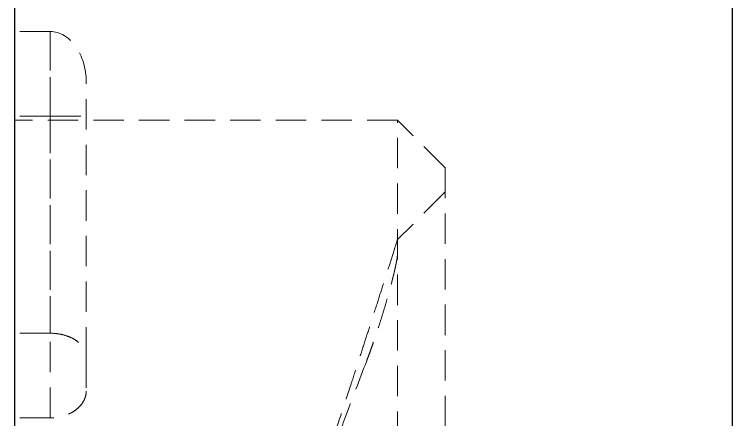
# Model space of a CAD drawing. Header units: millimetres. Extents: x 15 to 415, y 5 to 292.
# Drawn here: x 221.55 to 251.55, y 229.75 to 246.69 of the extents above; entities that cross this region are included whole.
import ezdxf

# ---------------------------------------------------------------- set-up
doc = ezdxf.new("R2010")
doc.units = ezdxf.units.MM
doc.linetypes.add('HIDDEN', pattern=[1.905, 1.27, -0.635])

msp = doc.modelspace()

# ---------------------------------------------------------------- linework, layer by layer
at = {"color": 7, "linetype": 'Continuous', "lineweight": 25}
for p, q in [((221.55, 258.518), (221.55, 153.518)), ((251.55, 153.518), (251.55, 258.518))]:
    msp.add_line(p, q, dxfattribs=at)
at = {"color": 7, "linetype": 'HIDDEN', "lineweight": 18}
for p, q in [((223.05, 245.969), (221.55, 245.969)), ((223.05, 245.969), (223.05, 233.357)), ((223.05, 242.434), (223.05, 245.969)), ((224.55, 232.348), (224.55, 243.848)), ((223.05, 242.434), (221.55, 242.434)), ((223.05, 229.821), (223.05, 242.434)), ((223.05, 242.434), (224.55, 242.434)), ((237.55, 242.268), (221.55, 242.268)), ((237.55, 169.768), (237.55, 242.268)), ((239.55, 240.268), (237.55, 242.268)), ((239.55, 240.268), (239.55, 171.768)), ((239.55, 239.268), (237.54, 237.258)), ((223.05, 233.357), (221.55, 233.357)), ((224.55, 232.348), (224.55, 230.933)), ((223.05, 229.821), (221.55, 229.821))]:
    msp.add_line(p, q, dxfattribs=at)
msp.add_ellipse((223.05, 243.848), major_axis=(0, -2.121), ratio=0.707107, start_param=1.570796, end_param=3.141593, dxfattribs=at)
for points, knots in [([(237.544, 237.251), (237.505, 237.125), (237.389, 236.761), (237.189, 236.13), (236.946, 235.368), (236.687, 234.558), (236.436, 233.778), (236.183, 232.994), (235.924, 232.193), (235.619, 231.254), (235.273, 230.2), (234.925, 229.148), (234.617, 228.227), (234.377, 227.512), (234.167, 226.894), (233.949, 226.253), (233.66, 225.41), (233.268, 224.28), (232.795, 222.932), (232.447, 221.963), (232.272, 221.472)], [0, 0, 0, 0, 0.023961, 0.069074, 0.119563, 0.167944, 0.222275, 0.267575, 0.317801, 0.373911, 0.445222, 0.517054, 0.572587, 0.620465, 0.654325, 0.690833, 0.743061, 0.814875, 0.906298, 1, 1, 1, 1]), ([(237.55, 236.649), (237.55, 236.64), (237.549, 236.623), (237.547, 236.591), (237.543, 236.555), (237.538, 236.514), (237.531, 236.469), (237.523, 236.419), (237.513, 236.365), (237.502, 236.306), (237.49, 236.243), (237.476, 236.176), (237.46, 236.105), (237.444, 236.03), (237.426, 235.952), (237.406, 235.87), (237.386, 235.785), (237.364, 235.697), (237.341, 235.606), (237.289, 235.402), (237.198, 235.063), (237.056, 234.568), (236.899, 234.05), (236.763, 233.622), (236.655, 233.295), (236.577, 233.067), (236.499, 232.843), (236.421, 232.624), (236.344, 232.411), (236.293, 232.276), (236.267, 232.208)], [0, 0, 0, 0, 0.020842, 0.041685, 0.062528, 0.083372, 0.104217, 0.12506, 0.145903, 0.166747, 0.187591, 0.208436, 0.22928, 0.250124, 0.270967, 0.291809, 0.312652, 0.333496, 0.35434, 0.375183, 0.468858, 0.562539, 0.656227, 0.749919, 0.791598, 0.833278, 0.874959, 0.91664, 0.958322, 1, 1, 1, 1]), ([(223.05, 233.357), (223.149, 233.357), (223.246, 233.351), (223.438, 233.326), (223.533, 233.307), (223.715, 233.257), (223.801, 233.226), (223.964, 233.154), (224.041, 233.112), (224.179, 233.02), (224.242, 232.97), (224.351, 232.86), (224.398, 232.801), (224.51, 232.618), (224.55, 232.484), (224.55, 232.348)], [0, 0, 0, 0, 0.125, 0.125, 0.25, 0.25, 0.375, 0.375, 0.5, 0.5, 0.625, 0.625, 0.75, 0.75, 1, 1, 1, 1]), ([(236.267, 232.208), (235.962, 231.402), (235.381, 229.869), (234.515, 227.567), (233.67, 225.303), (232.822, 222.997), (232.121, 221.056), (231.577, 219.514), (231.172, 218.337), (230.789, 217.193), (230.45, 216.141), (230.173, 215.234), (229.945, 214.453), (229.81, 213.947), (229.744, 213.701)], [0, 0, 0, 0, 0.1314657, 0.2501475, 0.3752225, 0.5002758, 0.6252893, 0.6903849, 0.7502484, 0.8155856, 0.87514, 0.9194225, 0.9610066, 1, 1, 1, 1]), ([(224.55, 230.933), (224.55, 230.861), (224.54, 230.79), (224.502, 230.65), (224.473, 230.58), (224.398, 230.446), (224.352, 230.382), (224.243, 230.261), (224.18, 230.204), (224.042, 230.1), (223.967, 230.054), (223.803, 229.972), (223.716, 229.936), (223.445, 229.852), (223.248, 229.821), (223.05, 229.821)], [0, 0, 0, 0, 0.125, 0.125, 0.25, 0.25, 0.375, 0.375, 0.5, 0.5, 0.625, 0.625, 0.75, 0.75, 1, 1, 1, 1])]:
    msp.add_open_spline(points, degree=3, knots=knots, dxfattribs=at)

doc.saveas('drawing.dxf')
